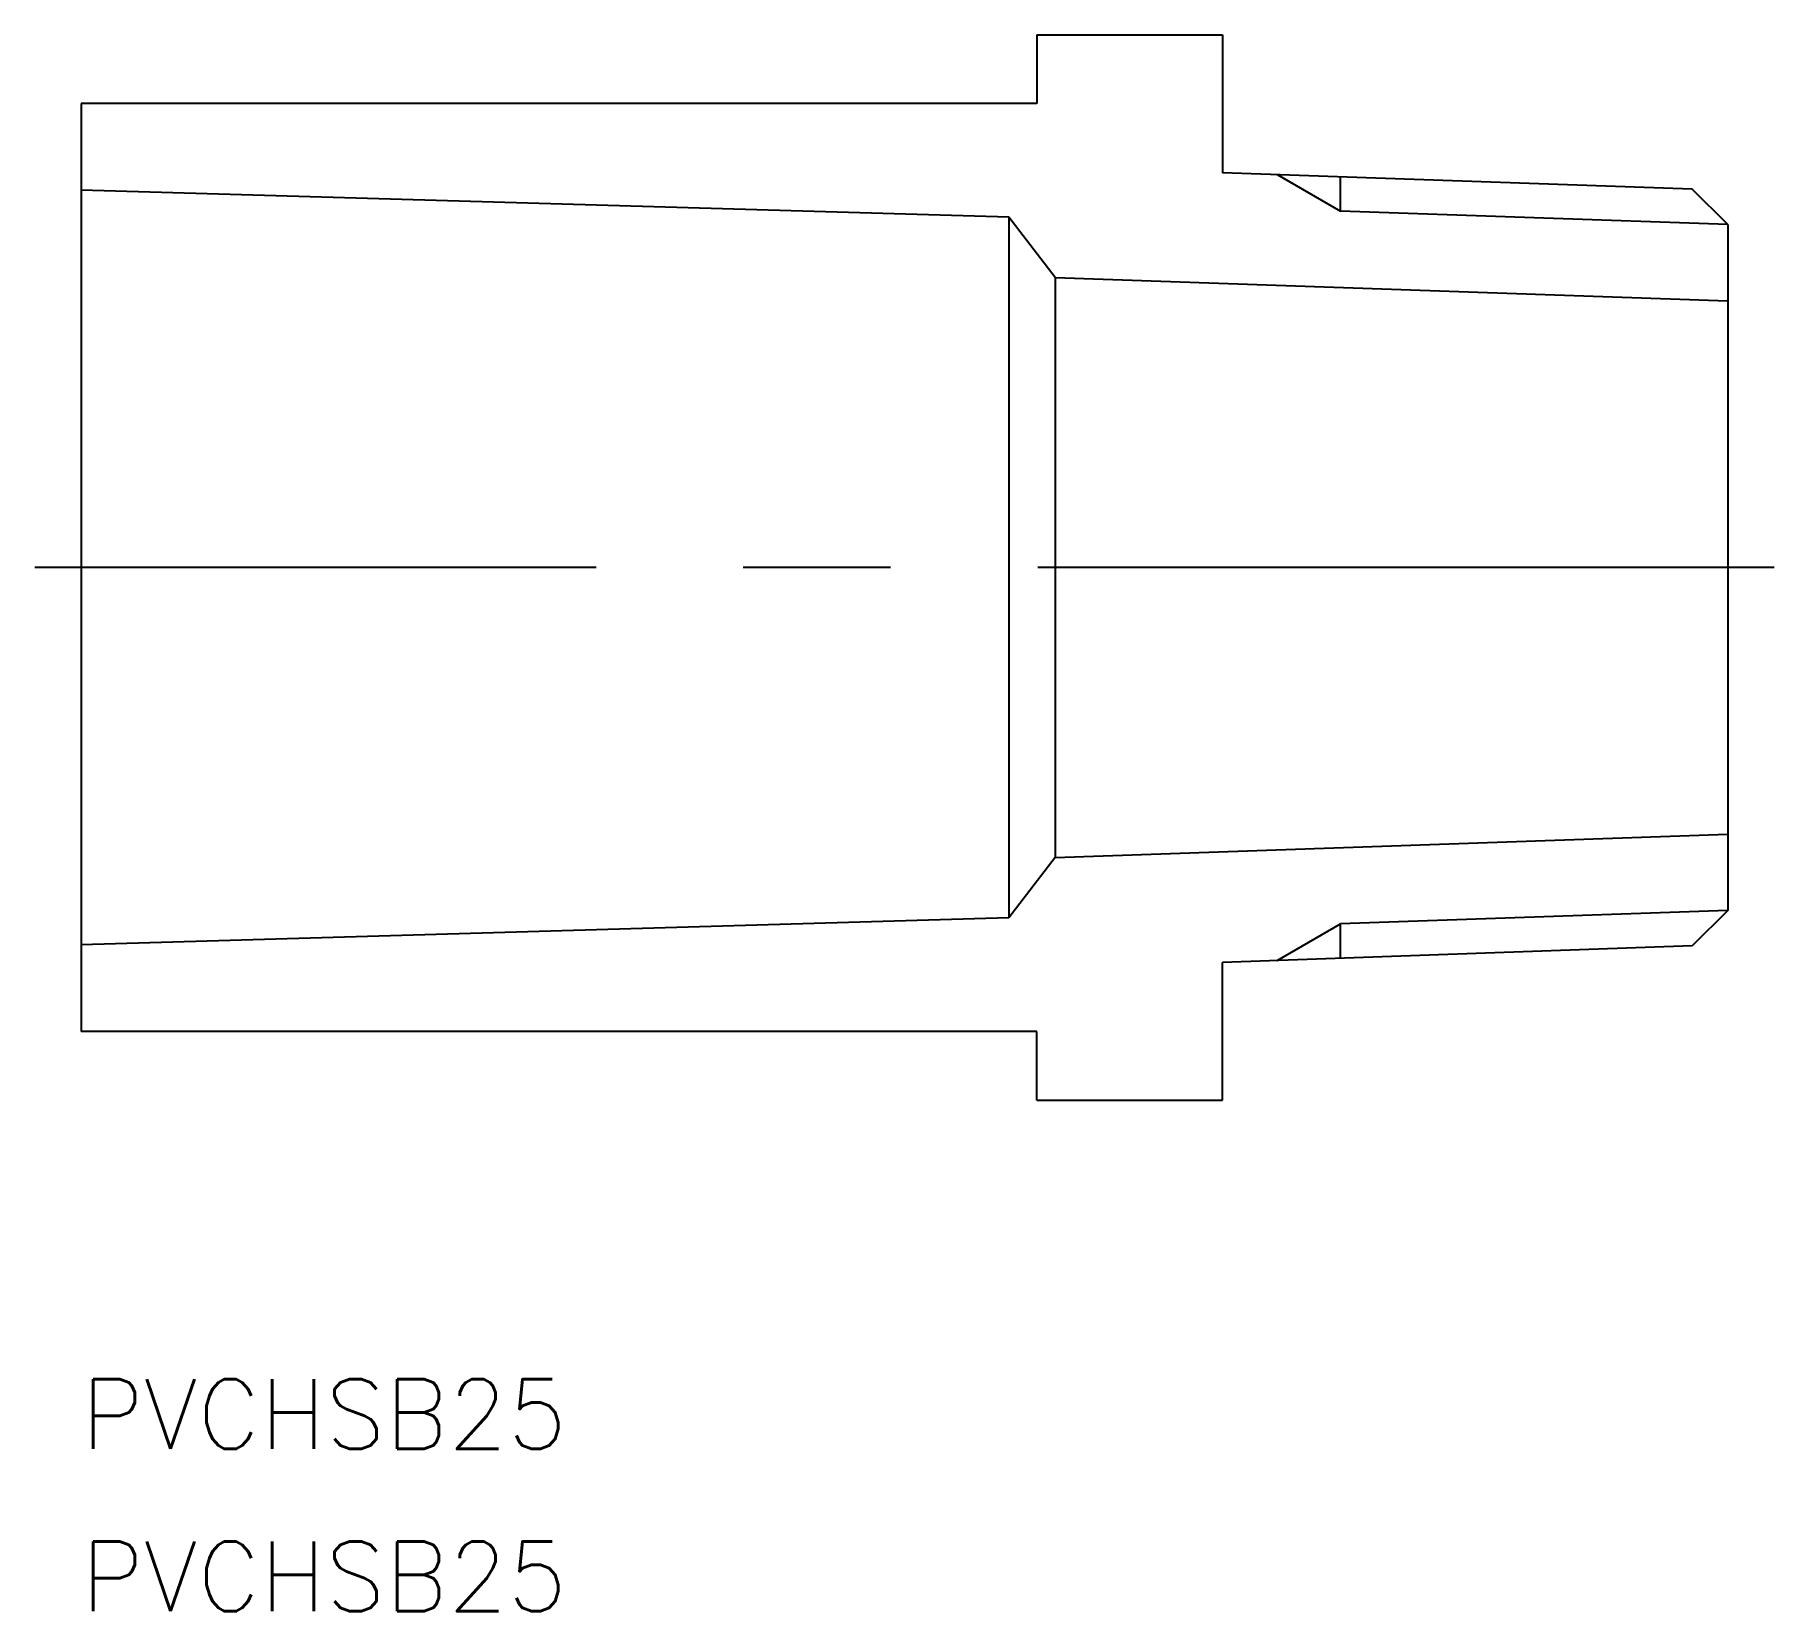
# Model space of a CAD drawing. Extents: x -2 to 73, y -45 to 23.
import ezdxf

# ---------------------------------------------------------------- set-up
doc = ezdxf.new("R2010")
doc.units = 0
doc.linetypes.add('CENTER', pattern=[50.8, 31.75, -6.35, 6.35, -6.35])
doc.layers.get('0').update_dxf_attribs({"linetype": 'CONTINUOUS'})
doc.layers.add('CENTER', color=1, linetype='CENTER')
doc.styles.get("Standard").update_dxf_attribs({"font": 'txt.shx', "height": 3, "bigfont": 'bigfont.shx'})

msp = doc.modelspace()

# ---------------------------------------------------------------- linework, layer by layer
at = {"color": 7, "linetype": 'CONTINUOUS'}
for p, q in [((41.21, 22.969), (49.21, 22.969)), ((41.21, 22.969), (41.21, 20)), ((49.21, 22.969), (49.21, 17.023)), ((0, 20), (0, -20)), ((41.21, 20), (0, 20)), ((69.467, 16.315), (49.21, 17.023)), ((54.297, 15.366), (54.297, 16.845)), ((40, 15.099), (0, 16.275)), ((71, 14.783), (69.467, 16.315)), ((40, 15.099), (40, -15.099)), ((42, 12.5), (40, 15.099)), ((71, 14.783), (71, -14.783)), ((42, 12.5), (71, 11.5)), ((42, 12.5), (42, -12.5)), ((42, -12.5), (71, -11.5)), ((42, -12.5), (40, -15.099)), ((71, -14.783), (69.467, -16.315)), ((40, -15.099), (0, -16.275)), ((54.297, -16.845), (54.297, -15.366)), ((69.467, -16.315), (49.21, -17.023)), ((49.21, -22.969), (49.21, -17.023)), ((41.21, -20), (0, -20)), ((41.21, -22.969), (41.21, -20)), ((41.21, -22.969), (49.21, -22.969))]:
    msp.add_line(p, q, dxfattribs=at)
at = {"color": 3, "linetype": 'CONTINUOUS'}
for p, q in [((51.57, 16.94), (54.297, 15.366)), ((71, 14.783), (54.297, 15.366)), ((71, -14.783), (54.297, -15.366)), ((51.57, -16.94), (54.297, -15.366))]:
    msp.add_line(p, q, dxfattribs=at)
at = {"layer": 'CENTER', "color": 1, "linetype": 'CENTER'}
msp.add_line((73, 0), (-2, 0), dxfattribs=at)

# ---------------------------------------------------------------- texts
at = {"color": 7, "linetype": 'CONTINUOUS'}
for p in [(0, -38), (0, -45)]:
    msp.add_text('PVCHSB25', height=3, dxfattribs=at).set_placement(p)

doc.saveas('drawing.dxf')
